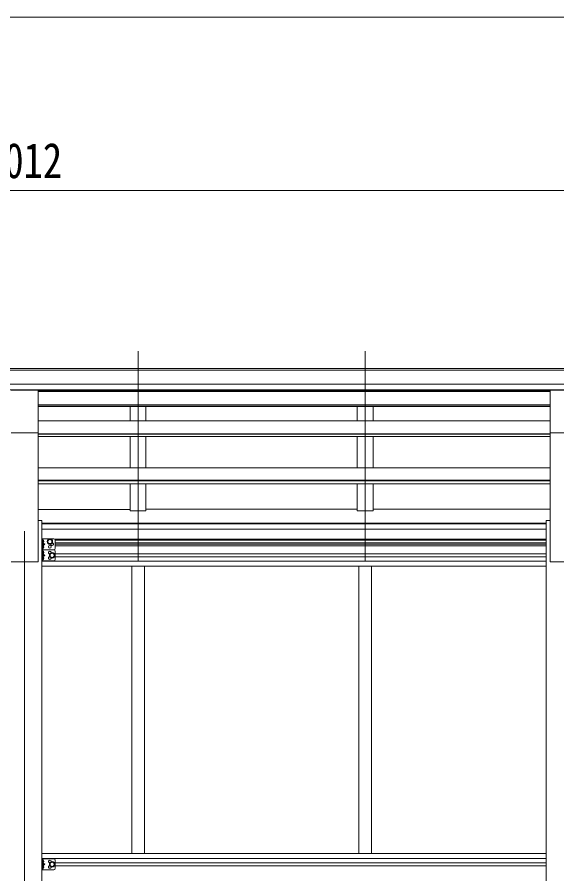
# Model space of a CAD drawing. Units: millimetres at full size; details may follow other scales. Extents: x -8385 to 8479, y -5853 to 5787.
# Drawn here: x -209 to 1493, y -924 to 1780 of the extents above; entities that cross this region are included whole.
import ezdxf
from ezdxf.enums import TextEntityAlignment as Align

# ---------------------------------------------------------------- set-up
doc = ezdxf.new("R2010")
doc.units = ezdxf.units.MM
doc.header["$LTSCALE"] = 30
for name, color, linetype, lineweight in [('0-1_本体', 4, 'Continuous', 9), ('0-2_部品', 7, 'Continuous', 9), ('0-8_PARTS2', 2, 'Continuous', 9), ('0-A_寸法', 6, 'Continuous', 9), ('1-1_GLASS', 4, 'Continuous', 9), ('1-2_GLASS_SEAL', 7, 'Continuous', 9)]:
    doc.layers.add(name, color=color, linetype=linetype, lineweight=lineweight)
doc.styles.add('ＭＳ ゴシック', font='')
doc.styles.get('ＭＳ ゴシック').set_extended_font_data('MS Gothic')

msp = doc.modelspace()

# ---------------------------------------------------------------- linework, layer by layer
at = {"layer": '0-1_本体'}
for p, q in [((-2685, 671.04), (2314, 671.04)), ((-2685, 665.68), (2314, 665.68)), ((-2685, 622.17), (2314, 622.16)), ((-2685, 604.49), (2314, 604.49)), ((-143, 602.12), (1472, 602.12)), ((-143, 599.16), (1472, 599.16)), ((147.5, 602.12), (147.5, 599.16)), ((197.5, 602.12), (197.5, 599.16)), ((863.5, 602.12), (863.5, 599.16)), ((913.5, 602.12), (913.5, 599.16)), ((-143, 557.21), (1472, 557.21)), ((-143, 555.51), (1472, 555.51)), ((-143, 551.73), (1472, 551.73)), ((147.5, 551.73), (147.5, 506.31)), ((197.5, 551.73), (197.5, 506.31)), ((863.5, 551.73), (863.5, 506.31)), ((913.5, 551.73), (913.5, 506.31)), ((-143, 506.31), (1472, 506.31)), ((-143, 61.51), (-143, 468.47)), ((-143, 465.72), (1472, 465.72)), ((-143, 464.03), (1472, 464.03)), ((1472, 61.51), (1472, 468.47)), ((-143, 457.17), (1472, 457.17)), ((147.5, 457.17), (147.5, 358.06)), ((197.5, 457.17), (197.5, 358.06)), ((863.5, 457.17), (863.5, 358.06)), ((913.5, 457.17), (913.5, 358.06)), ((-143, 358.06), (1472, 358.06)), ((-143, 318.92), (1472, 318.92)), ((-143, 317.26), (1472, 317.26)), ((-143, 307.61), (1472, 307.61)), ((147.5, 307.61), (147.5, 222.12)), ((863.5, 307.61), (863.5, 222.12)), ((-143, 226.91), (147.5, 226.91)), ((197.5, 227.33), (863.5, 227.33)), ((913.5, 227.33), (1472, 227.33)), ((-143, 191.51), (-130.5, 191.51)), ((-130.5, 191.51), (-130.5, -2688.49)), ((1459.5, 191.51), (1472, 191.51)), ((1459.5, 191.51), (1459.5, -2688.49)), ((-130.5, 183.02), (1459.5, 183.02)), ((-130.5, 181.64), (1459.5, 181.64)), ((-130.5, 164.47), (1459.5, 164.47)), ((-228, 61.51), (-143, 61.51)), ((1472, 61.51), (1557, 61.51))]:
    msp.add_line(p, q, dxfattribs=at)
for points in [[(197.5, 307.61), (197.5, 222.12), (147.5, 222.12)], [(913.5, 307.61), (913.5, 222.12), (863.5, 222.12)]]:
    msp.add_lwpolyline(points, dxfattribs=at)
at = {"layer": '0-2_部品'}
for p, q in [((-228, 602.62), (-143, 602.62)), ((-143, 468.47), (-143, 602.62)), ((1472, 602.62), (1557, 602.62)), ((1472, 468.47), (1472, 602.62)), ((-228, 468.47), (-143, 468.47)), ((1472, 468.47), (1557, 468.47))]:
    msp.add_line(p, q, dxfattribs=at)
at = {"layer": '0-8_PARTS2'}
for p, q in [((172.5, 63.85), (172.5, 726.37)), ((888.5, 63.85), (888.5, 726.37)), ((-185.5, 157.64), (-185.5, -2788.5))]:
    msp.add_line(p, q, dxfattribs=at)
at = {"layer": '0-A_寸法'}
for p, q in [((-2711.5, 1780.29), (7352.5, 1780.29)), ((-2691.5, 1232.76), (2320.5, 1232.76))]:
    msp.add_line(p, q, dxfattribs=at)
at = {"layer": '1-1_GLASS'}
for p, q in [((-90.5, 133.21), (1459.5, 133.21)), ((-88.52, 129.71), (1459.5, 129.71)), ((-88.5, 120.71), (1459.5, 120.71)), ((-88.5, 117.21), (1459.5, 117.21)), ((1459.5, 112.21), (-88.5, 112.21)), ((-88.5, 86.21), (1459.5, 86.21)), ((-228, 61.5), (-143, 61.5)), ((-130.5, 63.71), (1459.5, 63.71)), ((-88.5, 77.21), (1459.5, 77.21)), ((1472, 61.5), (1557, 61.5)), ((-130.5, 47.71), (1459.5, 47.71)), ((152.5, 47.71), (152.5, -559.29)), ((192.5, 47.71), (192.5, -559.29)), ((868.5, 47.71), (868.5, -559.29)), ((908.5, 47.71), (908.5, -559.29)), ((152.5, -51.79), (152.5, -859.79)), ((192.5, -51.79), (192.5, -859.79)), ((868.5, -51.79), (868.5, -859.79)), ((908.5, -51.79), (908.5, -859.79)), ((-130.5, -859.79), (1459.5, -859.79)), ((-130.5, -875.29), (1459.5, -875.29)), ((-88.5, -888.79), (1459.5, -888.79)), ((-88.5, -897.79), (1459.5, -897.79))]:
    msp.add_line(p, q, dxfattribs=at)
at = {"layer": '1-2_GLASS_SEAL'}
for p, q in [((-130.5, 134.21), (-130.5, 99.21)), ((-93.5, 134.21), (-130.5, 134.21)), ((-128, 134.21), (-128, 99.21)), ((-127.5, 121.71), (-128, 121.8)), ((-128, 116.71), (-121, 116.71)), ((-127.5, 129.71), (-126.7, 129.57)), ((-127.5, 121.71), (-126.7, 121.86)), ((-127.5, 111.71), (-126.7, 111.57)), ((-88.5, 129.21), (-88.5, 104.21)), ((-93.5, 99.21), (-130.5, 99.21)), ((-127.5, 103.71), (-128, 103.8)), ((-128, 99.21), (-128, 64.21)), ((-127.5, 86.71), (-128, 86.8)), ((-128, 81.71), (-121, 81.71)), ((-127.5, 103.71), (-126.7, 103.86)), ((-127.5, 94.71), (-126.7, 94.57)), ((-127.5, 86.71), (-126.7, 86.86)), ((-88.5, 94.21), (-88.5, 69.21)), ((-93.5, 64.21), (-130.5, 64.21)), ((-127.5, 68.71), (-128, 68.8)), ((-127.5, 76.71), (-126.7, 76.57)), ((-127.5, 68.71), (-126.7, 68.86)), ((-130.5, -875.79), (-130.5, -910.79)), ((-93.5, -875.79), (-130.5, -875.79)), ((-128, -875.79), (-128, -910.79)), ((-127.5, -888.29), (-128, -888.2)), ((-127.5, -880.29), (-126.7, -880.43)), ((-127.5, -888.29), (-126.7, -888.14)), ((-88.5, -880.79), (-88.5, -905.79)), ((-93.5, -910.79), (-130.5, -910.79)), ((-128, -893.29), (-121, -893.29)), ((-127.5, -906.29), (-128, -906.2)), ((-127.5, -898.29), (-126.7, -898.43)), ((-127.5, -906.29), (-126.7, -906.14))]:
    msp.add_line(p, q, dxfattribs=at)
for points in [[(-128.38, 125.71), (-127.75, 126.9), (-125.52, 128.01)], [(-128.38, 125.71), (-127.75, 124.53), (-125.52, 123.41)], [(-128.38, 107.71), (-127.75, 108.9), (-125.52, 110.01)], [(-127.5, 121.71), (-127.5, 129.71), (-128, 129.63), (-128, 121.8)], [(-128, 121.71), (-121, 116.71), (-128, 111.71)], [(-127.5, 103.71), (-127.5, 111.71), (-128, 111.63), (-128, 103.8)], [(-93.5, 99.21), (-130.5, 99.21), (-130.5, 64.21)], [(-128.38, 107.71), (-127.75, 106.53), (-125.52, 105.41)], [(-128.38, 90.71), (-127.75, 91.9), (-125.52, 93.01)], [(-128.38, 90.71), (-127.75, 89.53), (-125.52, 88.41)], [(-127.5, 86.71), (-127.5, 94.71), (-128, 94.63), (-128, 86.8)], [(-128, 86.71), (-121, 81.71), (-128, 76.71)], [(-128.38, 72.71), (-127.75, 73.9), (-125.52, 75.01)], [(-128.38, 72.71), (-127.75, 71.53), (-125.52, 70.41)], [(-127.5, 68.71), (-127.5, 76.71), (-128, 76.63), (-128, 68.8)], [(-128.38, -884.29), (-127.75, -883.1), (-125.52, -881.99)], [(-128.38, -884.29), (-127.75, -885.47), (-125.52, -886.59)], [(-127.5, -888.29), (-127.5, -880.29), (-128, -880.37), (-128, -888.2)], [(-128, -888.29), (-121, -893.29), (-128, -898.29)], [(-128.38, -902.29), (-127.75, -901.1), (-125.52, -899.99)], [(-128.38, -902.29), (-127.75, -903.47), (-125.52, -904.59)], [(-127.5, -906.29), (-127.5, -898.29), (-128, -898.37), (-128, -906.2)]]:
    msp.add_lwpolyline(points, dxfattribs=at)
for points in [[(-105.5, 117.71), (-112, 121.46), (-112, 128.97), (-105.5, 132.72), (-99, 128.97), (-99, 121.46)], [(-98.5, 74.21), (-105, 77.96), (-105, 85.47), (-98.5, 89.22), (-92, 85.47), (-92, 77.96)], [(-98.5, -900.79), (-105, -897.04), (-105, -889.53), (-98.5, -885.78), (-92, -889.53), (-92, -897.04)]]:
    msp.add_lwpolyline(points, close=True, dxfattribs=at)
for centre, radius in [((-105.5, 125.21), 8.5), ((-105.5, 125.21), 7.5), ((-105.5, 125.21), 6.5), ((-105.5, 108.21), 4.25), ((-98.5, 81.71), 8.5), ((-98.5, 81.71), 7.5), ((-98.5, 81.71), 6.5), ((-98.5, -893.29), 8.5), ((-98.5, -893.29), 7.5), ((-98.5, -893.29), 6.5)]:
    msp.add_circle(centre, radius, dxfattribs=at)
for centre, radius, start, end in [((-126.85, 128.69), 0.9, 32.05588, 80), ((-126.85, 122.74), 0.9, 280, 327.94412), ((-126.85, 110.69), 0.9, 32.05588, 80), ((-131.6, 125.71), 6.5, 327.94412, 32.05588), ((-131.6, 107.71), 6.5, 327.94412, 32.05588), ((-98.5, 116.71), 4.25, 173.70569, 85.23923), ((-93.5, 129.21), 5, 0, 90), ((-126.85, 104.74), 0.9, 280, 327.94412), ((-126.85, 93.69), 0.9, 32.05588, 80), ((-126.85, 87.74), 0.9, 280, 327.94412), ((-131.6, 90.71), 6.5, 327.94412, 32.05588), ((-105.5, 90.21), 4.25, 353.70569, 265.23923), ((-93.5, 104.21), 5, 270, 0), ((-93.5, 94.21), 5, 0, 90), ((-126.85, 75.69), 0.9, 32.05588, 80), ((-126.85, 69.74), 0.9, 280, 327.94412), ((-131.6, 72.71), 6.5, 327.94412, 32.05588), ((-105.5, 73.21), 4.25, 94.76077, 6.29431), ((-93.5, 69.21), 5, 270, 0), ((-126.85, -881.31), 0.9, 32.05588, 80), ((-126.85, -887.26), 0.9, 280, 327.94412), ((-131.6, -884.29), 6.5, 327.94412, 32.05588), ((-105.5, -884.79), 4.25, 353.70569, 265.23923), ((-93.5, -880.79), 5, 0, 90), ((-126.85, -899.31), 0.9, 32.05588, 80), ((-126.85, -905.26), 0.9, 280, 327.94412), ((-131.6, -902.29), 6.5, 327.94412, 32.05588), ((-105.5, -901.79), 4.25, 94.76077, 6.29431), ((-93.5, -905.79), 5, 270, 0)]:
    msp.add_arc(centre, radius, start, end, dxfattribs=at)

# ---------------------------------------------------------------- texts
at = {"layer": '0-A_寸法', "color": 7, "style": 'ＭＳ ゴシック', "width": 0.8}
msp.add_text('5012', height=111.4, dxfattribs=at).set_placement((-309.5, 1238.76), align=Align.BOTTOM_LEFT)

doc.saveas('drawing.dxf')
